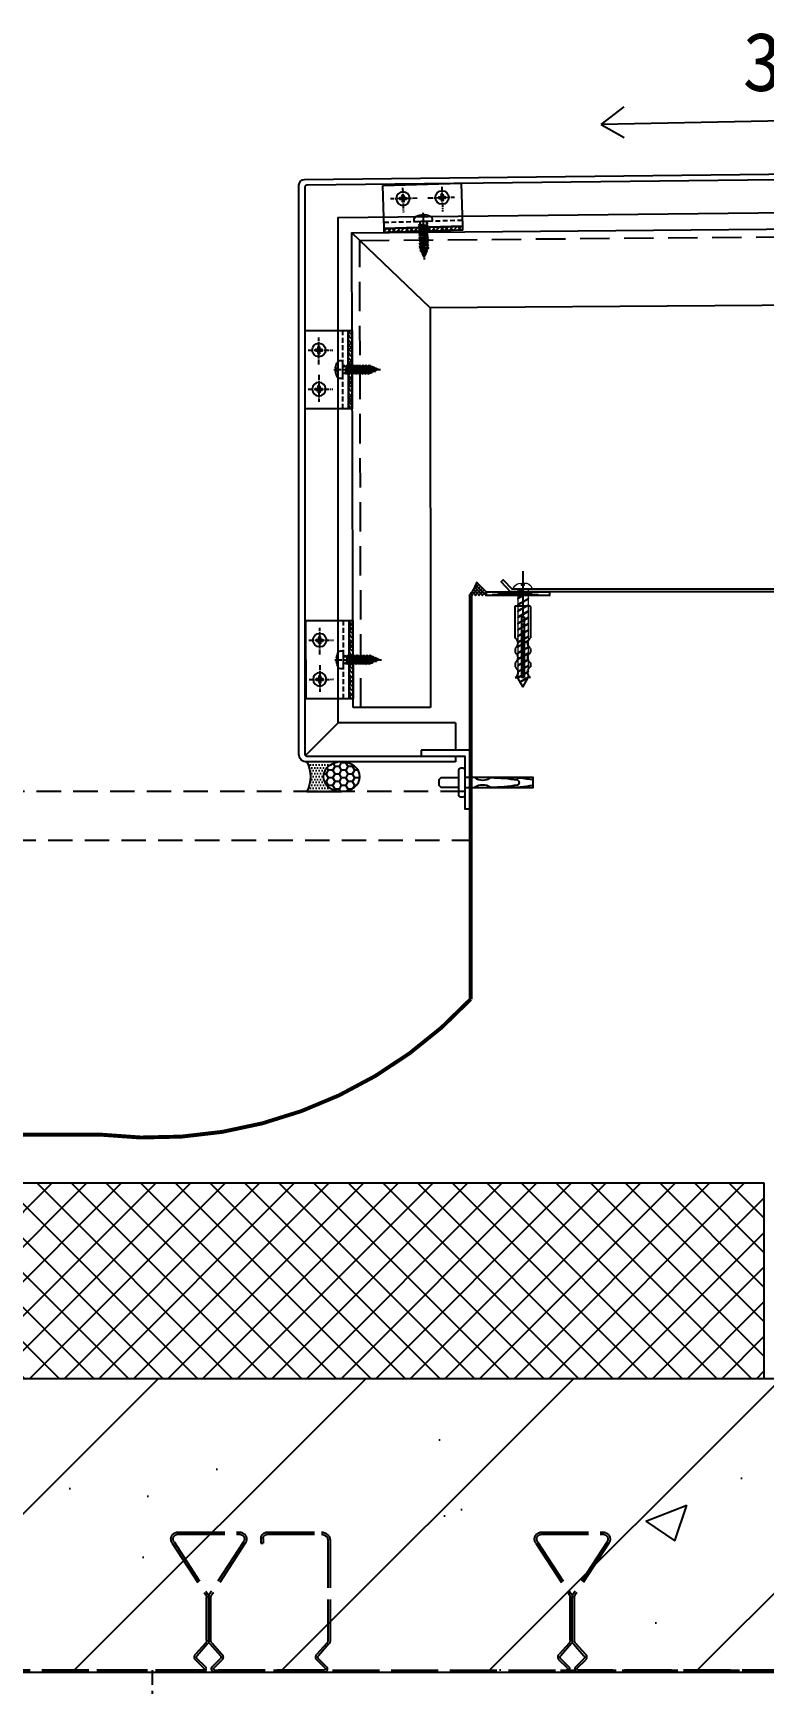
# Model space of a CAD drawing. Header units: millimetres. Extents: x 19684 to 58158, y -7929 to 13062.
# Drawn here: x 54004 to 54377, y 4274 to 5117 of the extents above; entities that cross this region are included whole.
import ezdxf

# ---------------------------------------------------------------- set-up
doc = ezdxf.new("R2010")
doc.units = ezdxf.units.MM
for name, pattern in [('ACAD_ISO02W100', [15, 12, -3]), ('ACAD_ISO04W100', [30, 24, -3, 0, -3]), ('CENTER', [2, 1.25, -0.25, 0.25, -0.25]), ('CONTINOUS', [0]), ('DASH', [0.35, 0.25, -0.1]), ('DASHED', [0.75, 0.5, -0.25]), ('HIDDEN', [0.375, 0.25, -0.125])]:
    doc.linetypes.add(name, pattern=pattern)
for name, color, linetype in [('0BJECT', 7, 'Continuous'), ('4-LINE', 7, 'Continuous'), ('A-剖面填充', 8, 'Continuous'), ('Alum', 4, 'Continuous'), ('C18', 4, 'CENTER'), ('CEN', 3, 'ACAD_ISO04W100'), ('CENTER', 6, 'CENTER'), ('F-Alum', 4, 'Continuous'), ('F-gasket', 8, 'Continuous'), ('F-Insul', 8, 'Continuous'), ('F-Misc', 1, 'Continuous'), ('F-OTHERS', 8, 'Continuous'), ('F-steel', 3, 'Continuous'), ('F_CONC', 7, 'Continuous'), ('F_DASH', 8, 'ACAD_ISO02W100'), ('F_MISC', 8, 'Continuous'), ('Hatch', 8, 'Continuous'), ('HIDDEN', 1, 'HIDDEN'), ('INTE_DASHED', 32, 'DASHED'), ('L18', 6, 'Continuous'), ('TEXT', 7, 'Continuous'), ('VPORTS', 7, 'Continuous'), ('WELD', 6, 'Continuous'), ('虚线层', 6, 'ACAD_ISO02W100')]:
    doc.layers.add(name, color=color, linetype=linetype)
doc.layers.add('1', color=3, linetype='Continuous', lineweight=15)
doc.styles.add('HZTXT', font='')
doc.styles.get('HZTXT').set_extended_font_data('SimSun')

# ---------------------------------------------------------------- blocks, each defined once
blk = doc.blocks.new('steel slab')
at = {"layer": 'F_DASH', "ltscale": 2}
for p, q in [((-171.9, 0), (-199.45, 0)), ((15.76, 0), (-15.76, 0)), ((201.43, 0), (169.91, 0)), ((-203.85, -4.41), (-203.85, -55.66)), ((-202.75, -4.41), (-202.75, -55.24)), ((-171.9, -1.1), (-199.45, -1.1)), ((-169.69, -3.31), (-169.69, -5.64)), ((-168.59, -5.64), (-169.69, -5.64)), ((-168.59, -3.31), (-168.59, -5.64)), ((-18.61, -5.6), (-1.53, -32.06)), ((-17.72, -4.95), (-0.39, -31.78)), ((15.76, -1.1), (-15.76, -1.1)), ((17.72, -4.95), (0.42, -31.76)), ((18.61, -5.6), (1.53, -32.06)), ((167.06, -5.6), (184.14, -32.06)), ((167.95, -4.95), (185.28, -31.78)), ((201.43, -1.1), (169.91, -1.1)), ((203.39, -4.95), (186.09, -31.76)), ((204.28, -5.6), (187.2, -32.06)), ((-1.1, -55.24), (-1.1, -33.44)), ((0, -55.66), (0, -33.44)), ((1.1, -55.24), (1.1, -33.44)), ((184.57, -55.24), (184.57, -33.44)), ((185.67, -55.66), (185.67, -33.44)), ((186.77, -55.24), (186.77, -33.44)), ((-203.29, -57.12), (-197.93, -63.13)), ((-202.19, -56.7), (-197.11, -62.4)), ((-1.66, -56.7), (-6.74, -62.4)), ((-0.56, -57.12), (-5.92, -63.13)), ((0.56, -57.12), (5.92, -63.13)), ((1.66, -56.7), (6.74, -62.4)), ((184.01, -56.7), (178.93, -62.4)), ((185.11, -57.12), (179.75, -63.13)), ((186.23, -57.12), (191.59, -63.13)), ((187.33, -56.7), (192.41, -62.4)), ((-201.95, -68.61), (-197.98, -64.65)), ((-201.17, -69.39), (-197.2, -65.43)), ((-2.69, -69.39), (-6.65, -65.43)), ((-1.91, -68.61), (-5.88, -64.65)), ((1.91, -68.61), (5.88, -64.65)), ((2.69, -69.39), (6.65, -65.43)), ((182.99, -69.39), (179.02, -65.43)), ((183.76, -68.61), (179.8, -64.65)), ((187.58, -68.61), (191.55, -64.65)), ((188.36, -69.39), (192.33, -65.43)), ((-200.7, -70.52), (-3.15, -70.52)), ((-200.7, -71.62), (-3.15, -71.62)), ((182.52, -70.52), (3.15, -70.52)), ((182.49, -71.62), (3.15, -71.62)), ((188.83, -70.52), (250.11, -70.52)), ((188.86, -71.62), (250.11, -71.62))]:
    blk.add_line(p, q, dxfattribs=at)
for centre, radius, start, end in [((-199.45, -4.41), 4.41, 90, 180), ((-171.9, -3.31), 3.31, 0, 90), ((-199.45, -4.41), 3.31, 90, 180), ((-171.9, -3.31), 2.2, 0, 90), ((-15.76, -3.53), 3.53, 90, 216.03394), ((-15.76, -3.53), 2.42, 90, 216.03394), ((15.76, -3.53), 3.53, 323.96606, 90), ((15.76, -3.53), 2.42, 323.96606, 90), ((169.91, -3.53), 3.53, 90, 216.03394), ((169.91, -3.53), 2.42, 90, 216.03394), ((201.43, -3.53), 3.53, 323.96606, 90), ((201.43, -3.53), 2.42, 323.96606, 90), ((-3.53, -33.44), 2.42, 0, 34.59058), ((-3.53, -33.44), 3.53, 0, 34.59058), ((3.53, -33.44), 3.53, 145.40942, 180), ((3.53, -33.44), 2.42, 145.40942, 180), ((182.15, -33.44), 2.42, 0, 34.59058), ((182.15, -33.44), 3.53, 0, 34.59058), ((189.2, -33.44), 3.53, 145.40942, 180), ((189.2, -33.44), 2.42, 145.40942, 180), ((-201.65, -55.66), 2.2, 180, 221.72677), ((-200.55, -55.24), 2.2, 180, 221.72677), ((-3.31, -55.24), 2.2, 318.27323, 0), ((-2.2, -55.66), 2.2, 318.27323, 0), ((2.2, -55.66), 2.2, 180, 221.72677), ((3.31, -55.24), 2.2, 180, 221.72677), ((182.37, -55.24), 2.2, 318.27323, 0), ((183.47, -55.66), 2.2, 318.27323, 0), ((187.88, -55.66), 2.2, 180, 221.72677), ((188.98, -55.24), 2.2, 180, 221.72677), ((-198.76, -63.87), 1.1, 315, 41.72677), ((-198.76, -63.87), 2.2, 315, 41.72677), ((-5.1, -63.87), 2.2, 138.27323, 225), ((-5.1, -63.87), 1.1, 138.27323, 225), ((5.1, -63.87), 1.1, 315, 41.72677), ((5.1, -63.87), 2.2, 315, 41.72677), ((180.58, -63.87), 2.2, 138.27323, 225), ((180.58, -63.87), 1.1, 138.27323, 225), ((190.77, -63.87), 1.1, 315, 41.72677), ((190.77, -63.87), 2.2, 315, 41.72677), ((-200.7, -69.86), 1.76, 135, 270), ((-200.7, -69.86), 0.661, 135, 270), ((-3.15, -69.86), 1.76, 270, 45), ((-3.15, -69.86), 0.661, 270, 45), ((3.15, -69.86), 1.76, 135, 270), ((3.15, -69.86), 0.661, 135, 270), ((182.52, -69.86), 1.76, 270, 45), ((182.52, -69.86), 0.661, 270, 45), ((188.83, -69.86), 1.76, 135, 270), ((188.83, -69.86), 0.661, 135, 270)]:
    blk.add_arc(centre, radius, start, end, dxfattribs=at)
blk = doc.blocks.new('塑料胀栓1')
for p, q in [((6.81, 11.98), (11.26, 14.6)), ((11.24, 9.43), (6.81, 11.98)), ((11.71, 15.85), (11.72, 14.8)), ((11.71, 12.7), (11.71, 11.26)), ((11.71, 8.11), (11.71, 9.39))]:
    blk.add_line(p, q)
at = {"layer": '0BJECT'}
for p, q in [((42.6, 12.7), (11.71, 12.7)), ((42.6, 11.26), (11.71, 11.26)), ((19.12, 15.89), (17.12, 15.89)), ((26.53, 15.93), (24.53, 15.93)), ((48, 15.98), (31.94, 15.98)), ((42.6, 12.7), (42.6, 11.26)), ((48.03, 15.98), (48.03, 7.98)), ((19.12, 8.06), (17.12, 8.06)), ((26.53, 8.02), (24.53, 8.02)), ((48.03, 7.98), (31.94, 7.98))]:
    blk.add_line(p, q, dxfattribs=at)
for centre, start, end in [((14.4, 17.78), 215.66343, 325.25084), ((14.4, 6.18), 34.74916, 144.33657), ((21.81, 17.82), 215.66343, 325.25084), ((21.81, 6.13), 34.74916, 144.33657), ((29.22, 17.86), 215.66343, 325.25084), ((29.22, 6.09), 34.74916, 144.33657)]:
    blk.add_arc(centre, 3.31, start, end, dxfattribs=at)
at = {"layer": '1', "color": 2, "linetype": 'Continuous'}
for p, q in [((11.26, 14.6), (8.87, 10.46)), ((9.04, 10.36), (8.87, 10.46)), ((11.61, 14.8), (9.04, 10.36)), ((9.16, 10.36), (9.04, 10.36)), ((11.72, 14.8), (9.16, 10.36)), ((9.45, 10.46), (9.16, 10.36)), ((11.84, 14.6), (9.45, 10.46)), ((14.24, 14.63), (11.24, 9.43)), ((11.41, 9.33), (11.24, 9.43)), ((11.61, 14.8), (11.26, 14.6)), ((14.59, 14.83), (11.41, 9.33)), ((11.53, 9.33), (11.41, 9.33)), ((14.7, 14.83), (11.53, 9.33)), ((11.82, 9.43), (11.53, 9.33)), ((11.72, 14.8), (11.61, 14.8)), ((11.62, 14.63), (11.62, 14.63)), ((11.84, 14.6), (11.72, 14.8)), ((14.82, 14.63), (11.82, 9.43)), ((14.24, 14.63), (11.82, 14.63)), ((14.44, 9.43), (11.82, 9.43)), ((14.59, 14.83), (14.24, 14.63)), ((17.22, 14.65), (14.32, 9.62)), ((17.57, 14.85), (14.39, 9.35)), ((14.61, 9.33), (14.44, 9.43)), ((17.68, 14.85), (14.51, 9.35)), ((14.7, 14.83), (14.59, 14.83)), ((17.22, 14.65), (14.6, 14.65)), ((14.73, 9.33), (14.61, 9.33)), ((14.82, 14.63), (14.7, 14.83)), ((15.02, 9.43), (14.73, 9.33)), ((17.8, 14.65), (14.8, 9.45)), ((17.42, 9.45), (14.8, 9.45)), ((17.57, 14.85), (17.22, 14.65)), ((20.42, 14.65), (17.42, 9.45)), ((17.59, 9.35), (17.42, 9.45)), ((17.68, 14.85), (17.57, 14.85)), ((20.77, 14.85), (17.59, 9.35)), ((17.71, 9.35), (17.59, 9.35)), ((17.8, 14.65), (17.68, 14.85)), ((20.88, 14.85), (17.71, 9.35)), ((18, 9.45), (17.71, 9.35)), ((20.42, 14.65), (17.8, 14.65)), ((21, 14.65), (18, 9.45)), ((20.62, 9.45), (18, 9.45)), ((20.77, 14.85), (20.42, 14.65)), ((23.62, 14.65), (20.62, 9.45)), ((20.79, 9.35), (20.62, 9.45)), ((20.88, 14.85), (20.77, 14.85)), ((23.97, 14.85), (20.79, 9.35)), ((20.91, 9.35), (20.79, 9.35)), ((21, 14.65), (20.88, 14.85)), ((24.08, 14.85), (20.91, 9.35)), ((21.2, 9.45), (20.91, 9.35)), ((23.62, 14.65), (21, 14.65)), ((24.2, 14.65), (21.2, 9.45)), ((23.82, 9.45), (21.2, 9.45)), ((23.97, 14.85), (23.62, 14.65)), ((26.82, 14.65), (23.82, 9.45)), ((23.99, 9.35), (23.82, 9.45)), ((24.08, 14.85), (23.97, 14.85)), ((27.17, 14.85), (23.99, 9.35)), ((24.11, 9.35), (23.99, 9.35)), ((24.2, 14.65), (24.08, 14.85)), ((27.28, 14.85), (24.11, 9.35)), ((24.4, 9.45), (24.11, 9.35)), ((26.82, 14.65), (24.2, 14.65)), ((27.4, 14.65), (24.4, 9.45)), ((27.02, 9.45), (24.4, 9.45)), ((27.17, 14.85), (26.82, 14.65)), ((28.31, 11.68), (27.02, 9.45)), ((27.19, 9.35), (27.02, 9.45)), ((30.02, 14.65), (27.11, 9.62)), ((27.28, 14.85), (27.17, 14.85)), ((30.37, 14.85), (27.19, 9.35)), ((27.31, 9.35), (27.19, 9.35)), ((27.4, 14.65), (27.28, 14.85)), ((30.48, 14.85), (27.31, 9.35)), ((27.6, 9.45), (27.31, 9.35)), ((30.02, 14.65), (27.4, 14.65)), ((30.6, 14.65), (27.59, 9.45)), ((30.22, 9.45), (27.59, 9.45)), ((32.28, 14.65), (29.38, 9.62)), ((32.63, 14.85), (29.46, 9.35)), ((32.75, 14.85), (29.57, 9.35)), ((32.28, 14.65), (29.66, 14.65)), ((32.86, 14.65), (29.86, 9.45)), ((32.48, 9.45), (29.86, 9.45)), ((30.37, 14.85), (30.02, 14.65)), ((30.39, 9.35), (30.22, 9.45)), ((30.48, 14.85), (30.37, 14.85)), ((30.51, 9.35), (30.39, 9.35)), ((30.6, 14.65), (30.48, 14.85)), ((30.79, 9.45), (30.51, 9.35)), ((32.63, 14.85), (32.28, 14.65)), ((35.48, 14.65), (32.48, 9.45)), ((32.66, 9.35), (32.48, 9.45)), ((32.75, 14.85), (32.63, 14.85)), ((35.83, 14.85), (32.66, 9.35)), ((32.77, 9.35), (32.66, 9.35)), ((32.86, 14.65), (32.75, 14.85)), ((35.95, 14.85), (32.77, 9.35)), ((33.06, 9.45), (32.77, 9.35)), ((35.48, 14.65), (32.86, 14.65)), ((36.06, 14.65), (33.06, 9.45)), ((35.68, 9.45), (33.06, 9.45)), ((35.83, 14.85), (35.48, 14.65)), ((38.68, 14.65), (35.68, 9.45)), ((35.86, 9.35), (35.68, 9.45)), ((35.95, 14.85), (35.83, 14.85)), ((39.03, 14.85), (35.86, 9.35)), ((35.97, 9.35), (35.86, 9.35)), ((36.06, 14.65), (35.95, 14.85)), ((39.15, 14.85), (35.97, 9.35)), ((36.26, 9.45), (35.97, 9.35)), ((38.68, 14.65), (36.06, 14.65)), ((39.26, 14.65), (36.26, 9.45)), ((38.88, 9.45), (36.26, 9.45)), ((39.03, 14.85), (38.68, 14.65)), ((41.88, 14.65), (38.88, 9.45)), ((39.06, 9.35), (38.88, 9.45)), ((39.15, 14.85), (39.03, 14.85)), ((42.23, 14.85), (39.06, 9.35)), ((39.17, 9.35), (39.06, 9.35)), ((39.26, 14.65), (39.15, 14.85)), ((42.35, 14.85), (39.17, 9.35)), ((39.46, 9.45), (39.17, 9.35)), ((41.88, 14.65), (39.26, 14.65)), ((42.46, 14.65), (39.46, 9.45)), ((42.08, 9.45), (39.46, 9.45)), ((42.23, 14.85), (41.88, 14.65)), ((43.37, 11.68), (42.08, 9.45)), ((42.26, 9.35), (42.08, 9.45)), ((45.08, 14.65), (42.18, 9.62)), ((42.35, 14.85), (42.23, 14.85)), ((45.43, 14.85), (42.25, 9.35)), ((42.37, 9.35), (42.26, 9.35)), ((42.46, 14.65), (42.35, 14.85)), ((45.54, 14.85), (42.37, 9.35)), ((42.66, 9.45), (42.37, 9.35)), ((45.08, 14.65), (42.46, 14.65)), ((45.66, 14.65), (42.66, 9.45)), ((45.28, 9.45), (42.66, 9.45)), ((45.43, 14.85), (45.08, 14.65)), ((48.28, 14.65), (45.28, 9.45)), ((45.45, 9.35), (45.28, 9.45)), ((45.54, 14.85), (45.43, 14.85)), ((48.63, 14.85), (45.45, 9.35)), ((45.57, 9.35), (45.45, 9.35)), ((45.66, 14.65), (45.54, 14.85)), ((48.74, 14.85), (45.57, 9.35)), ((45.86, 9.45), (45.57, 9.35)), ((48.28, 14.65), (45.66, 14.65)), ((48.86, 14.65), (45.86, 9.45)), ((48.48, 9.45), (45.86, 9.45)), ((48.63, 14.85), (48.28, 14.65)), ((51.48, 14.65), (48.48, 9.45)), ((48.65, 9.35), (48.48, 9.45)), ((48.74, 14.85), (48.63, 14.85)), ((51.83, 14.85), (48.65, 9.35)), ((48.77, 9.35), (48.65, 9.35)), ((48.86, 14.65), (48.74, 14.85)), ((51.94, 14.85), (48.77, 9.35)), ((49.06, 9.45), (48.77, 9.35)), ((51.48, 14.65), (48.86, 14.65)), ((52.06, 14.65), (49.06, 9.45)), ((51.68, 9.45), (49.06, 9.45)), ((51.83, 14.85), (51.48, 14.65)), ((54.68, 14.65), (51.68, 9.45)), ((51.85, 9.35), (51.68, 9.45)), ((51.94, 14.85), (51.83, 14.85)), ((55.03, 14.85), (51.85, 9.35)), ((51.97, 9.35), (51.85, 9.35)), ((52.06, 14.65), (51.94, 14.85)), ((55.14, 14.85), (51.97, 9.35)), ((52.26, 9.45), (51.97, 9.35)), ((54.68, 14.65), (52.06, 14.65)), ((55.26, 14.65), (52.26, 9.45)), ((54.88, 9.45), (52.26, 9.45)), ((55.03, 14.85), (54.68, 14.65)), ((56.17, 11.68), (54.88, 9.45)), ((55.05, 9.35), (54.88, 9.45)), ((55.14, 14.85), (55.03, 14.85)), ((56.52, 11.88), (55.05, 9.35)), ((55.17, 9.35), (55.05, 9.35)), ((55.26, 14.65), (55.14, 14.85)), ((56.63, 11.88), (55.17, 9.35)), ((55.46, 9.45), (55.17, 9.35)), ((56.76, 14.65), (55.26, 14.65)), ((56.75, 11.68), (55.46, 9.45)), ((56.76, 9.45), (55.46, 9.45)), ((56.52, 11.88), (56.17, 11.68)), ((56.63, 11.88), (56.52, 11.88)), ((56.75, 11.68), (56.63, 11.88)), ((56.91, 14.72), (56.91, 9.35))]:
    blk.add_line(p, q, dxfattribs=at)
at = {"layer": '1', "linetype": 'Continuous'}
for p, q in [((56.97, 16.64), (56.97, 15.46)), ((56.97, 16.64), (57.42, 16.64)), ((56.97, 15.46), (56.97, 8.49)), ((56.97, 8.49), (56.97, 7.31)), ((59.91, 12.72), (58.7, 12.72)), ((58.7, 12.72), (58.7, 11.23)), ((59.91, 11.23), (58.7, 11.23)), ((56.97, 7.31), (57.41, 7.31))]:
    blk.add_line(p, q, dxfattribs=at)
at = {"layer": '1', "color": 2, "linetype": 'Continuous'}
for centre, start, end in [((56.76, 14.85), 270, 0), ((56.76, 9.25), 0, 90)]:
    blk.add_arc(centre, 0.2, start, end, dxfattribs=at)
at = {"layer": '1', "linetype": 'Continuous'}
for centre, radius, start, end in [((56.3, 13.18), 3.64, 352.71358, 72.32148), ((55.87, 11.05), 4.04, 292.34646, 2.61847)]:
    blk.add_arc(centre, radius, start, end, dxfattribs=at)
at = {"layer": 'CEN'}
blk.add_line((65.96, 11.98), (6.81, 11.98), dxfattribs=at)
blk = doc.blocks.new('PG42x16')
at = {"layer": 'C18'}
blk.add_line((0, 3.83), (0, -17.03), dxfattribs=at)
at = {"layer": 'L18'}
for p, q in [((-1.55, 0), (-1.55, -0.39)), ((1.55, 0), (1.55, -1.29)), ((-2.11, -0.7), (-1.55, -0.39)), ((-2.11, -0.7), (-1.41, -0.62)), ((-2.11, -0.7), (-1.55, -1.01)), ((-2.11, -2.1), (2.11, -1.6)), ((-2.11, -2.1), (-1.55, -1.79)), ((-2.11, -2.1), (-1.55, -2.41)), ((-2.11, -3.5), (2.11, -3)), ((-2.11, -3.5), (-1.55, -3.19)), ((-2.11, -3.5), (-1.55, -3.81)), ((-2.11, -4.9), (2.11, -4.4)), ((-2.11, -4.9), (-1.55, -4.59)), ((-2.11, -4.9), (-1.55, -5.21)), ((-2.11, -6.3), (2.11, -5.8)), ((-2.11, -6.3), (-1.55, -5.99)), ((-2.11, -6.3), (-1.55, -6.61)), ((-2.11, -7.7), (2.11, -7.2)), ((-1.55, -0.39), (-1.41, -0.37)), ((-1.55, -1.01), (-1.41, -0.99)), ((-1.55, -1.01), (-1.55, -1.79)), ((-1.55, -1.79), (1.55, -1.29)), ((-1.55, -2.41), (1.55, -1.91)), ((-1.55, -2.41), (-1.55, -3.19)), ((-1.55, -3.19), (1.55, -2.69)), ((-1.55, -3.81), (1.55, -3.31)), ((-1.55, -3.81), (-1.55, -4.59)), ((-1.55, -4.59), (1.55, -4.09)), ((-1.55, -5.21), (1.55, -4.71)), ((-1.55, -5.21), (-1.55, -5.99)), ((-1.55, -5.99), (1.55, -5.49)), ((-1.55, -6.61), (1.55, -6.11)), ((-1.55, -6.61), (-1.55, -7.39)), ((-1.55, -7.39), (1.55, -6.89)), ((-1.41, -0.37), (-1.41, -0.99)), ((2.11, -1.6), (1.55, -1.29)), ((2.11, -1.6), (1.55, -1.91)), ((1.55, -1.91), (1.55, -2.69)), ((2.11, -3), (1.55, -2.69)), ((2.11, -3), (1.55, -3.31)), ((1.55, -3.31), (1.55, -4.09)), ((2.11, -4.4), (1.55, -4.09)), ((2.11, -4.4), (1.55, -4.71)), ((1.55, -4.71), (1.55, -5.49)), ((2.11, -5.8), (1.55, -5.49)), ((2.11, -5.8), (1.55, -6.11)), ((1.55, -6.11), (1.55, -6.89)), ((2.11, -7.2), (1.55, -6.89)), ((2.11, -7.2), (1.55, -7.51)), ((-2.11, -7.7), (-1.55, -7.39)), ((-2.11, -7.7), (-1.55, -8.01)), ((-2.11, -9.1), (2.11, -8.6)), ((-2.11, -9.1), (-1.55, -8.79)), ((-2.11, -9.1), (-1.55, -9.41)), ((-2.11, -10.5), (2.11, -10)), ((-2.11, -10.5), (-1.55, -10.19)), ((-2.11, -10.5), (-1.55, -10.81)), ((-2.11, -11.9), (2.11, -11.4)), ((-2.11, -11.9), (-1.55, -11.59)), ((-2.11, -11.9), (-1.55, -12.21)), ((-1.58, -13.24), (1.73, -12.85)), ((-1.58, -13.24), (-1.27, -12.94)), ((-1.58, -13.24), (-1.03, -13.53)), ((-1.55, -8.01), (1.55, -7.51)), ((-1.55, -8.01), (-1.55, -8.79)), ((-1.55, -8.79), (1.55, -8.29)), ((-1.55, -9.41), (1.55, -8.91)), ((-1.55, -9.41), (-1.55, -10.19)), ((-1.55, -10.19), (1.55, -9.69)), ((-1.55, -10.81), (1.55, -10.31)), ((-1.55, -10.81), (-1.55, -11.59)), ((-1.55, -11.59), (1.55, -11.09)), ((-1.55, -12.21), (1.55, -11.71)), ((-1.55, -12.21), (-1.55, -12.26)), ((-1.27, -12.94), (-1.55, -12.26)), ((-1.27, -12.94), (1.45, -12.51)), ((-1.03, -13.53), (1.17, -13.17)), ((-0.72, -14.26), (-1.03, -13.53)), ((-0.92, -14.57), (-0.72, -14.26)), ((-0.92, -14.57), (1.03, -14.34)), ((-0.92, -14.57), (-0.48, -14.84)), ((-0.72, -14.26), (0.83, -14.01)), ((-0.48, -14.84), (0.55, -14.67)), ((0, -16), (0.55, -14.67)), ((1.03, -14.34), (0.55, -14.67)), ((0.83, -14.01), (1.17, -13.17)), ((1.03, -14.34), (0.83, -14.01)), ((1.73, -12.85), (1.17, -13.17)), ((1.45, -12.51), (1.55, -12.26)), ((1.73, -12.85), (1.45, -12.51)), ((1.55, -7.51), (1.55, -8.29)), ((2.11, -8.6), (1.55, -8.29)), ((2.11, -8.6), (1.55, -8.91)), ((1.55, -8.91), (1.55, -9.69)), ((2.11, -10), (1.55, -9.69)), ((2.11, -10), (1.55, -10.31)), ((1.55, -10.31), (1.55, -11.09)), ((2.11, -11.4), (1.55, -11.09)), ((2.11, -11.4), (1.55, -11.71)), ((1.55, -11.71), (1.55, -12.26)), ((0, -16), (-0.48, -14.84))]:
    blk.add_line(p, q, dxfattribs=at)
blk.add_lwpolyline([(4, 0.2), (4, 1.14, 0.257344), (3.47, 2.1, 0.110418), (0.8, 3.05), (0.8, 2.72), (-0.8, 2.72), (-0.8, 3.05, 0.110418), (-3.47, 2.1, 0.257344), (-4, 1.14), (-4, 0.2, 0.414214), (-3.8, 0), (3.8, 0, 0.414214)], format="xyb", close=True, dxfattribs=at)
blk = doc.blocks.new('*U172')
at = {"lineweight": 0, "rotation": 90}
blk.add_blockref('PG42x16', (0, 0), dxfattribs=at)
blk = doc.blocks.new('fsst3.5')
at = {"layer": 'CENTER', "ltscale": 2}
for p, q in [((-57438.99, 109442.08), (-57425.29, 109442.08)), ((-57431.69, 109447.56), (-57431.69, 109435))]:
    blk.add_line(p, q, dxfattribs=at)
at = {"layer": 'TEXT', "color": 0, "ltscale": 5}
for p, q in [((-57432.12, 109442.25), (-57433.58, 109442.44)), ((-57432.12, 109441.91), (-57433.58, 109441.73)), ((-57433.32, 109442.51), (-57433.32, 109441.65)), ((-57433.32, 109442.51), (-57432.55, 109442.51)), ((-57433.32, 109441.65), (-57432.55, 109441.65)), ((-57432.85, 109442.34), (-57432.27, 109442.67)), ((-57432.85, 109441.82), (-57432.27, 109441.5)), ((-57431.95, 109443.24), (-57432.27, 109442.67)), ((-57432.27, 109442.67), (-57431.93, 109442.33)), ((-57431.93, 109441.84), (-57432.27, 109441.5)), ((-57431.95, 109440.92), (-57432.27, 109441.5)), ((-57432.12, 109443.71), (-57431.26, 109443.71)), ((-57432.12, 109443.71), (-57432.12, 109442.95)), ((-57432.12, 109442.25), (-57432.12, 109441.91)), ((-57431.86, 109442.51), (-57432.04, 109443.97)), ((-57431.86, 109441.65), (-57432.04, 109440.19)), ((-57431.86, 109442.51), (-57431.52, 109442.51)), ((-57431.86, 109441.65), (-57431.52, 109441.65)), ((-57431.52, 109442.51), (-57431.34, 109443.97)), ((-57431.52, 109441.65), (-57431.34, 109440.19)), ((-57431.1, 109442.67), (-57431.44, 109442.33)), ((-57431.44, 109441.84), (-57431.1, 109441.5)), ((-57431.43, 109443.24), (-57431.1, 109442.67)), ((-57431.43, 109440.92), (-57431.1, 109441.5)), ((-57431.26, 109443.71), (-57431.26, 109442.95)), ((-57431.26, 109442.25), (-57429.8, 109442.44)), ((-57431.26, 109442.25), (-57431.26, 109441.91)), ((-57431.26, 109441.91), (-57429.8, 109441.73)), ((-57430.53, 109442.34), (-57431.1, 109442.67)), ((-57430.53, 109441.82), (-57431.1, 109441.5)), ((-57430.82, 109442.51), (-57430.06, 109442.51)), ((-57430.82, 109441.65), (-57430.06, 109441.65)), ((-57430.06, 109442.51), (-57430.06, 109441.65)), ((-57432.12, 109441.22), (-57432.12, 109440.45)), ((-57432.12, 109440.45), (-57431.26, 109440.45)), ((-57431.26, 109441.22), (-57431.26, 109440.45))]:
    blk.add_line(p, q, dxfattribs=at)
blk.add_circle((-57431.69, 109442.08), 3.44, dxfattribs=at)
for centre, start, end in [((-57432.11, 109442.51), 268.99513, 1.00487), ((-57432.11, 109441.66), 358.99513, 91.00487), ((-57431.26, 109442.51), 178.99513, 271.00487), ((-57431.26, 109441.66), 88.99513, 181.00487)]:
    blk.add_arc(centre, 0.254, start, end, dxfattribs=at)
blk = doc.blocks.new('UTU6')
at = {"layer": 'Hatch'}
h = blk.add_hatch(dxfattribs=at)
h.set_pattern_fill('ANSI38', color=256, angle=360, style=0)
h.set_pattern_definition([(45, (29694.665, -109431.1286), (-1.122532015, 1.122532015), []), (135, (29694.665, -109431.1286), (-3.367596045, 1.122532015), [3.96875, -2.38125])])
h.paths.add_polyline_path([(20, -12), (-20, -12), (-20, -10), (20, -10)])
blk.add_lwpolyline([(20, -12), (-20, -12), (-20, -10), (20, -10)], close=True, dxfattribs=at)
at = {"layer": 'Hatch', "color": 4}
blk.add_lwpolyline([(20, -34), (-20, -34), (-20, -12), (20, -12)], close=True, dxfattribs=at)
at = {"layer": 'INTE_DASHED', "color": 4, "ltscale": 5}
blk.add_line((-20, -15), (20, -15), dxfattribs=at)
at = {"extrusion": (2.9541e-08, 1.08093e-10, -1), "xscale": 1.142857142855066, "yscale": 1.142857142855066, "zscale": -1.142857142857139, "rotation": 89.9999999850444}
blk.add_blockref('*U172', (0, -15, 0), dxfattribs=at)
at = {"layer": 'TEXT', "color": 0, "linetype": 'Continuous', "rotation": 179.9999999999999}
blk.add_blockref('fsst3.5', (-57441.69, 109415.08, 0), dxfattribs=at)
at = {"layer": 'TEXT', "color": 0, "linetype": 'Continuous', "xscale": -1, "rotation": 179.9999999999999}
blk.add_blockref('fsst3.5', (57441.69, 109415.08, 0), dxfattribs=at)
blk = doc.blocks.new('fhd')
at = {"layer": 'F-OTHERS'}
for points in [[(2.5, 0), (2.5, 35), (-2.5, 35), (-2.5, 0)], [(2.5, -3), (2.5, -12), (1.5, -13), (-1.5, -13), (-2.5, -12), (-2.5, -3)]]:
    blk.add_lwpolyline(points, dxfattribs=at)
for points in [[(-1.33, 35, 0.036206), (-2.5, 21.36)], [(2.5, 21.36, 0.036206), (1.33, 35)], [(-2.5, 5.04, 0.297843), (-2.5, 13.32, -0.036206), (-1.33, 26.96, -0.585039), (1.33, 26.96, -0.036206), (2.5, 13.32, 0.297843), (2.5, 5.04)]]:
    blk.add_lwpolyline(points, format="xyb", dxfattribs=at)
blk.add_lwpolyline([(6.5, 0, -0.414214), (7.5, -1), (7.5, -2, -0.414214), (6.5, -3), (-6.5, -3, -0.414214), (-7.5, -2), (-7.5, -1, -0.414214), (-6.5, 0), (-2.5, 0), (2.5, 0)], format="xyb", close=True, dxfattribs=at)
blk = doc.blocks.new('8MMJF')
at = {"ltscale": 5}
h = blk.add_hatch(dxfattribs=at)
h.set_pattern_fill('HONEY', color=251, scale=0.75, style=0)
h.set_pattern_definition([(0, (65572.6176, -121989.9938), (1.7859375, 1.03111125), [1.190625, -2.38125]), (120, (65572.6176, -121989.9938), (-1.785937287, 1.0311116196), [1.190625, -2.38125]), (60, (65572.6176, -121989.9938), (2.13e-07, 2.0622228696), [-2.38125, 1.190625])])
edge = h.paths.add_edge_path()
edge.add_ellipse((-9.5, 0), major_axis=(-5, 0), ratio=0.8, start_angle=0, end_angle=360)
at = {"ltscale": 10}
h = blk.add_hatch(dxfattribs=at)
h.set_pattern_fill('DOTS', color=251, scale=0.5, style=0)
h.set_pattern_definition([(0, (65572.6176, -121989.99385), (0.396875, 0.79375), [0, -0.79375])])
edge = h.paths.add_edge_path()
edge.add_line((0, 4), (-9.5, 4))
edge.add_ellipse((-9.5, 0), major_axis=(-5, 0), ratio=0.8, start_angle=90, end_angle=270, ccw=False)
edge.add_line((-8.92, -4), (0, -4))
edge.add_arc((7.5, 0), 8.5, 151.9275, 208.0725, ccw=False)
at = {"color": 6, "linetype": 'CONTINOUS'}
blk.add_lwpolyline([(-9.5, 4), (0, 4, 0.25), (0, -4), (-9.5, -4)], format="xyb", dxfattribs=at)
blk.add_ellipse((-9.5, 0), major_axis=(-5, 0), ratio=0.8, dxfattribs=at)

msp = doc.modelspace()

# ---------------------------------------------------------------- hatches: boundary and pattern name
at = {"layer": 'A-剖面填充', "ltscale": 0.02}
h = msp.add_hatch(dxfattribs=at)
h.set_pattern_fill('AR-RC', color=256, scale=30)
h.set_pattern_definition([(45, (111274.41, 121138.95), (-53.03301, 53.03301), []), (50, (111274.41, 121138.95), (215.17805, -18.82564), [22.5, -247.5]), (355, (111274.4, 121138.95), (-41.6254, 225.65764), [18, -198]), (100.4514, (111292.34, 121137.38), (173.5528, 206.83186), [19.12206, -210.34263]), (46.1842, (111274.4, 121198.95), (320.1723, -49.6557), [33.75, -371.25]), (96.6356, (111301.1, 121194.8), (280.3988, 292.23536), [28.6831, -315.5139]), (351.1842, (111274.4, 121198.95), (280.3986, 292.2356), [27, -297]), (21, (111304.41, 121183.95), (179.07212, -120.78567), [22.5, -247.5]), (326, (111304.4, 121183.95), (72.9946, 217.545), [18, -198]), (71.4514, (111319.33, 121173.88), (252.0668, 96.75915), [19.12206, -210.34263]), (37.5, (111274.41, 121138.95), (3.647957, 99.868156), [0, -195.6, 0, -201, 0, -198.75]), (7.5, (111274.41, 121138.95), (78.92086, 118.32351), [0, -114.6, 0, -191.1, 0, -75.75]), (327.5, (111207.51, 121138.95), (160.14673, -6.76646), [0, -75, 0, -234, 0, -310.5]), (317.5, (111177.51, 121138.95), (174.95585, 30.0315), [0, -97.5, 0, -155.4, 0, -220.5])])
h.paths.add_polyline_path([(53598.06, 4429.3), (53598.06, 4279.3), (54312.64, 4279.3), (54727.24, 4279.35), (54726.97, 4429.3)])
at = {"layer": 'F-Insul', "ltscale": 250}
h = msp.add_hatch(dxfattribs=at)
h.set_pattern_fill('ANSI37', color=256, scale=10, style=0)
h.set_pattern_definition([(135, (76456.9158, 2740.9621), (0.883883476, 0.883883476), []), (45, (76456.9158, 2740.9621), (0.883883476, -0.883883476), [])])
edge = h.paths.add_edge_path()
edge.add_line((54235.48, 4831.25), (54230.72, 4836.26))
edge.add_arc((54217.02, 4840.87), 14.45, 328.41178, 341.43469, ccw=False)
edge.add_line((54229.33, 4833.29), (54235.48, 4831.25))
edge = h.paths.add_edge_path()
edge.add_line((54235.44, 4829.29), (54235.48, 4831.25))
edge.add_line((54235.48, 4831.25), (54229.33, 4833.29))
edge.add_arc((54245.7, 4822.61), 19.54, 146.87325, 160.01261)
edge.add_line((54227.33, 4829.29), (54235.44, 4829.29))
at = {"layer": 'F-Misc', "ltscale": 10}
h = msp.add_hatch(dxfattribs=at)
h.set_pattern_fill('ANSI37', color=256, scale=100)
h.set_pattern_definition([(45, (-198082.609, 97253.54), (-8.83883476, 8.83883476), []), (135, (-198082.609, 97253.54), (-8.83883476, -8.83883476), [])])
h.paths.add_polyline_path([(48405.35, 4529.31), (48405.35, 4429.3), (54377.24, 4429.3), (54377.24, 4529.32)])

# ---------------------------------------------------------------- linework, layer by layer
at = {"layer": '4-LINE', "linetype": 'HIDDEN', "ltscale": 0.5}
msp.add_lwpolyline([(48405.35, 4553.95, 2, 2, 0), (54038.07, 4553.97, 2, 2, 0.238528), (54227.44, 4623.14, 2, 2, 0), (54227.44, 4829.3, 2, 2, 0)], format="xyseb", dxfattribs=at)
at = {"layer": 'A-剖面填充', "ltscale": 0.02}
msp.add_lwpolyline([(48405.35, 4529.31), (54377.24, 4529.32), (54377.24, 4429.3), (48405.35, 4429.3)], dxfattribs=at)
at = {"layer": 'Alum'}
msp.add_line((54159.74, 4764.3), (54143.04, 4747.59), dxfattribs=at)
at = {"layer": 'Alum', "ltscale": 250}
msp.add_lwpolyline([(54219.74, 4744.3), (54143.74, 4744.3, -0.414214), (54139.74, 4748.3), (54139.74, 5038.9, -0.405818), (54142.66, 5041.9), (54987.2, 5051.61), (54987.2, 5031.61)], format="xyb", dxfattribs=at)
at = {"layer": 'Alum'}
msp.add_lwpolyline([(54984.2, 5031.52), (54984.2, 5048.53), (54143.72, 5038.93, 0.405818), (54142.74, 5037.93), (54142.74, 4748.3, 0.414214), (54143.74, 4747.3), (54219.74, 4747.3)], format="xyb", dxfattribs=at)
for points in [[(54219.74, 4764.3), (54159.74, 4764.3), (54159.74, 5022.38), (54987.2, 5031.61)], [(54219.74, 4764.3), (54219.74, 4750.3)], [(54219.74, 4764.3), (54219.74, 4750.3)], [(54219.74, 4747.3), (54219.74, 4744.3)], [(54219.74, 4747.3), (54219.74, 4744.3)]]:
    msp.add_lwpolyline(points, dxfattribs=at)
at = {"layer": 'Alum', "ltscale": 250}
msp.add_lwpolyline([(54202.24, 4750.3), (54202.24, 4747.3), (54202.24, 4747.3), (54224.44, 4747.3), (54224.44, 4720.3), (54227.44, 4720.3), (54227.44, 4750.3)], close=True, dxfattribs=at)
msp.add_lwpolyline([(54202.24, 4750.3), (54202.24, 4747.3), (54202.24, 4747.3), (54224.44, 4747.3), (54224.44, 4720.3), (54227.44, 4720.3), (54227.44, 4750.3)], close=True, dxfattribs=at)
at = {"layer": 'F-Alum', "linetype": 'Continuous'}
for p, q in [((54206.7, 4976.34), (54166.78, 5014.58)), ((54206.94, 4772.07), (54167.44, 4772.07))]:
    msp.add_line(p, q, dxfattribs=at)
for points in [[(54167.44, 4772.07), (54166.78, 5014.58), (54956.32, 5021.52), (54957.47, 4981.6)], [(54956.32, 5021.59), (54957.47, 4981.53), (54206.7, 4976.34)], [(54206.7, 4976.34), (54206.7, 4976.34), (54206.94, 4772.07)], [(54206.94, 4772.07), (54206.94, 4772.07)]]:
    msp.add_lwpolyline(points, dxfattribs=at)
at = {"layer": 'F-gasket'}
for p, q in [((54267.7, 4831.25, 0), (54235.61, 4829.3, 0)), ((54235.61, 4831.25, 0), (54267.7, 4829.3, 0))]:
    msp.add_line(p, q, dxfattribs=at)
at = {"layer": 'F-gasket', "elevation": 0}
msp.add_lwpolyline([(54235.61, 4831.25), (54267.7, 4831.25), (54267.7, 4829.3), (54235.61, 4829.3)], close=True, dxfattribs=at)
at = {"layer": 'F-Insul', "ltscale": 250}
msp.add_arc((54209.66, 4843.77, 0), 22.36, 319.64481, 340.49908, dxfattribs=at)
at = {"layer": 'F-steel', "ltscale": 250}
msp.add_lwpolyline([(54796.71, 4892.46), (54804.66, 4887.13), (54804.66, 4862.12), (54470.66, 4831.25), (54470.66, 4831.25), (54247.78, 4831.25), (54243, 4836.28), (54244.09, 4837.31), (54248.43, 4832.75), (54469.16, 4832.75), (54469.16, 4832.75), (54803.16, 4863.62), (54803.16, 4886.33), (54795.88, 4891.21)], close=True, dxfattribs=at)
at = {"layer": 'F_CONC', "linetype": 'ByBlock', "ltscale": 0.5}
msp.add_lwpolyline([(48405.35, 4279.3), (54427.24, 4279.3), (54427.24, 4280.4), (54727.24, 4280.4), (54727.24, 4429.3), (48405.35, 4429.3)], dxfattribs=at)
at = {"layer": 'F_MISC', "linetype": 'DASH', "ltscale": 30}
for p, q in [((54064.74, 4280.4), (54064.74, 3234.3)), ((54252.24, 4279.3), (54441.85, 4279.35)), ((54252.25, 4280.4), (54727.91, 4280.4))]:
    msp.add_line(p, q, dxfattribs=at)
at = {"layer": 'HIDDEN', "ltscale": 50, "flags": 128}
msp.add_lwpolyline([(48405.35, 4704.3), (54227.44, 4704.3), (54227.44, 4729.3), (48405.35, 4729.3)], dxfattribs=at)
at = {"layer": 'WELD'}
for p, q in [((54294.02, 5069.91), (54305.9, 5079.02)), ((54497.9, 5073.94), (54294.02, 5069.91)), ((54294.02, 5069.91), (54305.9, 5063.32))]:
    msp.add_line(p, q, dxfattribs=at)
at = {"layer": '虚线层', "color": 251, "linetype": 'DASHED', "ltscale": 30}
msp.add_lwpolyline([(54171.44, 4772.07), (54170.8, 5010.69), (54956.44, 5017.52)], dxfattribs=at)

# ---------------------------------------------------------------- block references
at = {"xscale": -1.874997555818481, "yscale": 1.874997555818481, "zscale": 1.874997555818481}
msp.add_blockref('8MMJF', (54143.74, 4736.8), dxfattribs=at)
at = {"layer": 'F-Alum', "xscale": -1}
for p in [(53951.78, 4350.92), (54279.36, 4350.92)]:
    msp.add_blockref('steel slab', p, dxfattribs=at)
at = {"layer": 'F-OTHERS', "rotation": 270}
msp.add_blockref('fhd', (54224.44, 4733.8), dxfattribs=at)
at = {"layer": 'F_MISC', "ltscale": 250, "xscale": -1, "rotation": 270}
msp.add_blockref('塑料胀栓1', (54242.08, 4775.79, 0), dxfattribs=at)
at = {"layer": 'VPORTS', "color": 1}
for p, rotation in [((54203.63, 5005.38), 181.6471927174505), ((54176.95, 4944.77), 270.0942691194103), ((54177.38, 4796.56), 270.0942691194103)]:
    msp.add_blockref('UTU6', p, dxfattribs=dict(at, rotation=rotation))

# ---------------------------------------------------------------- texts
at = {"layer": 'WELD', "insert": (54366.27, 5117.04), "char_height": 30, "attachment_point": 1, "style": 'HZTXT'}
msp.add_mtext_dynamic_manual_height_columns('3%', width=44.0975, gutter_width=7.5, heights=[0], dxfattribs=at)

doc.saveas('drawing.dxf')
